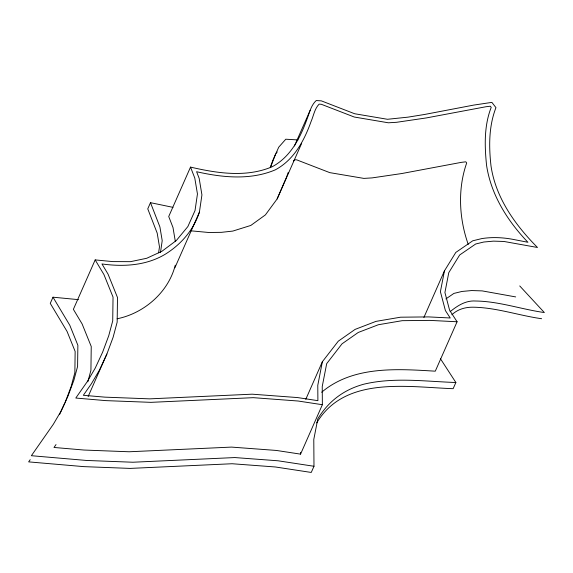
<?xml version="1.0" encoding="UTF-8"?>
<svg xmlns="http://www.w3.org/2000/svg" width="573" height="573" viewBox="0 0 573 573"><rect width="100%" height="100%" fill="white"/><g stroke="black" fill="none" stroke-linecap="round" stroke-linejoin="round"><path stroke-width="0.86" d="M158.606 252.822L159.48 246.841L157.188 233.111L147.762 208.851L150.491 202.67L173.01 207.362M160.454 252.629L162.209 240.667L159.91 226.937L150.491 202.67M117.093 318.789C144.081 313.331 168.491 292.216 175.252 265.206M174.872 267.799L199.397 212.196L201.932 194.892L199.153 178.296L196.596 171.714C222.381 177.573 250.337 180.416 275.334 169.837C293.999 159.846 304.22 140.664 311.11 121.447C313.61 115.667 314.556 108.77 319.125 104.143L321.274 104.272L354.272 117.028L388.372 122.794L396.58 122.3L426.319 117.931L485.976 106.736L490.33 106.22L491.211 107.366C484.006 125.802 484.579 145.857 486.556 165.239C490.946 194.763 507.549 221.028 527.934 242.279L514.626 239.686A79.568 54.772 23.8 0 0 481.807 238.59L472.754 240.796L455.807 252.428L444.447 270.857L423.891 317.463M444.447 270.857L440.401 291.686L445.4 310.559L450.228 317.986L428.64 316.905L400.563 317.198L375.967 321.381L355.117 329.389L338.278 341.186L322.37 361.721L317.779 385.328L317.893 400.67L297.552 397.569L252.184 394.181L149.696 398.858L104.931 397.146L83.336 395.291L91.53 383.566L99.423 370.122L106.893 354.021L113.089 337.347L117.164 322.155L117.494 297.516L108.039 274.109L101.958 263.952C123.46 266.932 146.172 265.679 165.203 254.262C180.996 244.492 193.61 229.995 199.397 212.196M87.834 381.819L90.921 370.301L91.243 346.522L82.132 323.967L73.373 309.327L95.168 259.906L112.809 261.603L130.494 261.668L146.709 258.28L161.944 251.268L176.312 240.531L187.844 226.593L195.021 210.592L197.449 193.982L194.791 178.096L190.523 167.101C217.174 173.261 246.218 177.78 272.268 166.714C290.389 157.009 300.087 138.243 306.82 119.65C309.47 113.103 310.788 105.504 316.239 100.554L321.331 100.855L354.651 113.741L387.463 119.284L407.912 117.157L424.285 114.521L473.771 105.081L491.878 102.381L495.953 107.631C488.762 126.182 488.805 146.273 490.989 165.798C495.616 197.764 515.213 225.06 537.488 247.486L503.968 241.469L493.511 241.133L483.805 242.021L475.69 243.998L459.661 254.999L448.781 272.655L444.92 292.524L449.612 310.251L457.089 321.761L435.287 371.182C396.874 368.862 353.068 365.71 321.639 392.254M270.255 167.502L272.784 160.454L278.75 147.161L285.784 139.218L297.96 139.927M275.506 154.273L270.42 167.66M286.865 176.269L288.255 172.387M65.258 402.267L71.195 386.317L74.862 372.643L75.142 351.435L67.062 331.438L50.266 303.375L52.995 297.194L78.515 299.65M190.623 230.79L208.73 232.488L221.436 232.337L232.796 231.084L250.809 225.44L265.399 214.896L277.139 198.938L286.586 177.05M88.142 396.537L106.893 354.021M190.523 167.101L168.727 216.522L172.996 227.524L175.352 241.641M294.443 145.957L310.165 110.31M277.139 198.938L301.663 143.336M305.781 399.331L322.37 361.721M56.025 444.562L53.998 447.463L84.002 450.041L129.14 451.768L231.499 447.098L276.336 450.442L300.567 454.138L322.363 404.717L322.234 386.503L326.682 363.647L342.031 343.821L358.254 332.462L378.381 324.733L402.217 320.679L429.743 320.386L457.089 321.761M316.719 422.895C344.86 375.644 407.367 387.112 453.143 388.68L455.872 382.506C425.238 381.482 394.045 376.991 363.819 384.197C343.85 389.626 328.565 401.143 317.8 418.842L313.789 439.441L313.983 466.264L311.261 472.446L275.348 466.974L232.115 463.743L130.143 468.406L83.887 466.637L28.65 461.881L30.183 459.689M59.613 414.429L64.885 403.084M276.028 153.342L277.203 152.017M293.534 160.956L294.608 159.745L296.75 159.874L329.747 172.631L363.848 178.396L372.056 177.902L401.795 173.533L461.451 162.338L465.806 161.822L466.694 162.968C457.533 189.018 459.073 218.635 468.248 244.406M445.88 298.92L453.888 293.419L462.01 291.442L471.715 290.554L482.172 290.891L515.686 296.914M450.163 311.633C457.619 305.61 465.792 300.288 475.791 301.018C499.062 301.341 521.444 309.334 544.35 312.55L519.732 285.941M451.868 314.77C457.677 309.27 465.197 307.107 473.069 307.2C496.333 307.522 518.715 315.508 541.628 318.724M322.363 404.717L298.132 401.021L253.302 397.669L150.943 402.346L105.797 400.62L75.794 398.042L87.433 381.389L95.225 368.11L102.617 352.187L108.748 335.692L112.723 320.88L113.039 297.093L103.928 274.539L95.168 259.906M313.983 466.264L278.07 460.792L234.844 457.562L132.864 462.232L86.616 460.463L31.372 455.707L53.339 424.264L60.838 411.493L67.986 396.093L73.917 380.135L77.584 366.462L77.871 345.254L69.791 325.256L52.995 297.194M440.451 358.755L455.872 382.506M300.553 452.405L300.567 454.138"/></g></svg>
